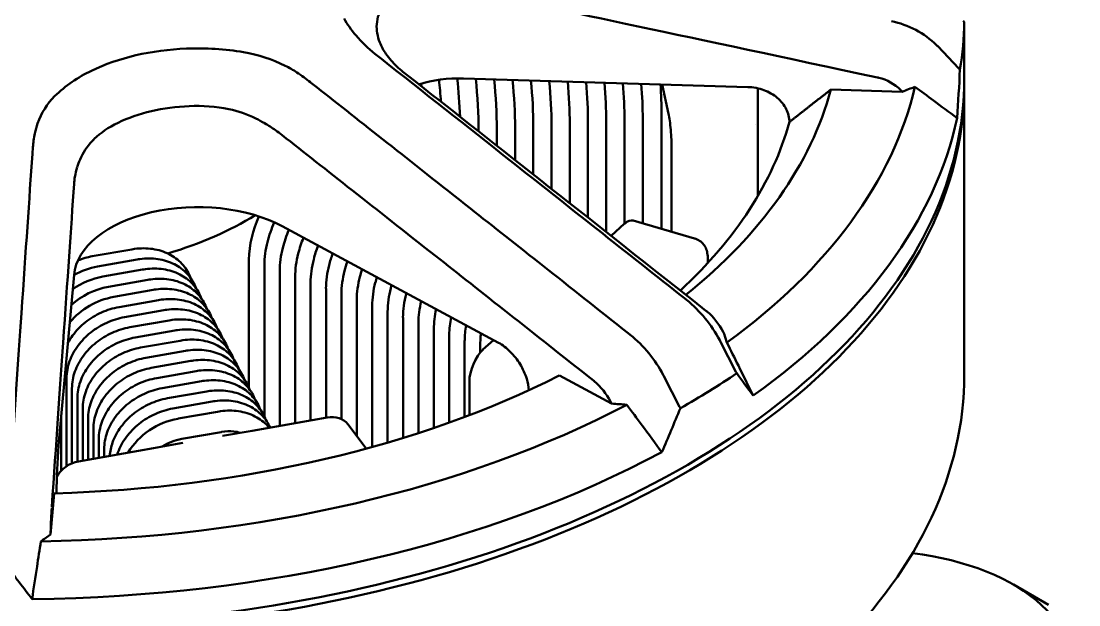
# Model space of a CAD drawing. Header units: millimetres. Extents: x 145 to 303, y 101 to 203.
# Drawn here: x 289.21 to 302.02, y 145.14 to 152.21 of the extents above; entities that cross this region are included whole.
import ezdxf

# ---------------------------------------------------------------- set-up
doc = ezdxf.new("R2010")
doc.units = ezdxf.units.MM
doc.header["$LTSCALE"] = 0.75
doc.layers.add('Visible', color=7, linetype='Continuous', lineweight=50)

msp = doc.modelspace()

# ---------------------------------------------------------------- linework, layer by layer
at = {"layer": 'Visible', "extrusion": (-1e-16, 0.816497, 0.57735)}
for p, q in [((300.624, 152.211), (300.636, 152.198)), ((293.52, 152.169), (293.52, 152.171)), ((300.637, 152.122), (300.637, 151.521)), ((293.499, 151.812), (293.578, 151.749)), ((300.571, 151.634), (300.315, 151.903)), ((300.584, 151.621), (300.571, 151.634)), ((292.798, 151.404), (292.719, 151.466)), ((298.016, 151.409), (294.572, 151.514)), ((296.979, 151.441), (297.055, 151.085)), ((300.637, 151.44), (300.637, 147.929)), ((299.021, 151.379), (299.885, 151.353)), ((299.866, 151.372), (299.879, 151.359)), ((299.879, 151.359), (299.885, 151.353)), ((298.137, 151.277), (298.137, 150.092)), ((296.97, 151.069), (296.97, 149.692)), ((295.196, 150.919), (295.196, 150.525)), ((295.417, 150.935), (295.417, 150.351)), ((295.638, 150.95), (295.638, 150.177)), ((295.858, 150.966), (295.858, 150.003)), ((296.079, 150.982), (296.079, 149.828)), ((296.3, 150.997), (296.3, 149.654)), ((296.521, 149.753), (296.521, 151.013)), ((296.742, 151.029), (296.742, 149.759)), ((298.109, 150.96), (298.109, 150.961)), ((294.754, 150.888), (294.754, 150.873)), ((294.975, 150.699), (294.975, 150.903)), ((289.356, 150.682), (289.35, 150.6)), ((297.091, 150.667), (297.091, 149.657)), ((297.371, 149.576), (296.625, 149.792)), ((294.996, 148.312), (292.376, 149.723)), ((296.523, 149.755), (296.358, 149.608)), ((290.553, 149.444), (290.074, 149.36)), ((290.618, 149.321), (290.139, 149.237)), ((291.973, 149.319), (291.973, 147.767)), ((292.159, 149.249), (292.159, 147.418)), ((297.53, 149.341), (297.53, 149.279)), ((289.855, 149.135), (289.667, 147.069)), ((290.683, 149.198), (290.204, 149.114)), ((292.346, 149.179), (292.346, 147.307)), ((290.748, 149.075), (290.27, 148.991)), ((292.533, 149.109), (292.533, 147.34)), ((292.719, 149.039), (292.719, 147.373)), ((290.813, 148.953), (290.335, 148.868)), ((292.906, 148.969), (292.906, 147.406)), ((293.092, 148.899), (293.092, 147.389)), ((290.878, 148.83), (290.4, 148.745)), ((293.279, 148.829), (293.279, 147.182)), ((293.466, 148.759), (293.466, 147.052)), ((297.248, 148.851), (297.273, 148.832)), ((290.943, 148.707), (290.465, 148.623)), ((293.652, 148.689), (293.652, 147.105)), ((293.839, 148.619), (293.839, 147.161)), ((291.008, 148.584), (290.53, 148.5)), ((294.026, 148.549), (294.026, 147.22)), ((294.212, 148.479), (294.212, 147.282)), ((291.073, 148.461), (290.595, 148.377)), ((294.399, 148.409), (294.399, 147.347)), ((296.591, 148.409), (296.566, 148.429)), ((297.725, 148.428), (297.715, 148.446)), ((297.729, 148.42), (297.725, 148.428)), ((291.138, 148.338), (290.66, 148.254)), ((294.585, 148.339), (294.585, 147.415)), ((294.772, 148.27), (294.772, 148.193)), ((294.936, 148.344), (294.807, 148.23)), ((297.684, 148.324), (297.871, 147.962)), ((291.203, 148.216), (290.725, 148.131)), ((291.268, 148.093), (290.79, 148.008)), ((291.333, 147.97), (290.855, 147.885)), ((289.764, 147.884), (289.764, 146.819)), ((291.398, 147.847), (290.92, 147.763)), ((294.643, 147.839), (294.643, 147.437)), ((295.732, 147.916), (296.365, 147.576)), ((296.969, 147.961), (296.969, 147.961)), ((297.189, 147.539), (297.001, 147.901)), ((297.871, 147.962), (297.881, 147.944)), ((289.829, 147.761), (289.829, 146.853)), ((291.463, 147.724), (290.985, 147.64)), ((295.352, 147.781), (295.352, 147.781)), ((289.894, 147.638), (289.894, 146.874)), ((291.528, 147.601), (291.05, 147.517)), ((296.351, 147.602), (296.361, 147.583)), ((296.361, 147.583), (296.365, 147.576)), ((289.959, 147.515), (289.959, 146.886)), ((291.593, 147.478), (291.115, 147.394)), ((297.198, 147.521), (297.189, 147.539)), ((289.699, 147.415), (289.699, 146.764)), ((290.024, 147.392), (290.024, 146.897)), ((292.918, 147.408), (292.01, 147.248)), ((293.392, 147.031), (293.17, 147.327)), ((290.089, 147.269), (290.089, 146.908)), ((291.637, 147.232), (291.159, 147.148)), ((292.01, 147.248), (291.652, 147.184)), ((290.154, 147.147), (290.154, 146.92)), ((291.173, 147.1), (290.815, 147.037)), ((290.815, 147.037), (289.907, 146.876)), ((290.219, 147.024), (290.219, 146.931)), ((289.569, 145.99), (289.615, 146.489)), ((289.569, 145.99), (289.57, 145.999)), ((289.57, 145.999), (289.57, 146.02)), ((301.232, 145.385), (301.656, 145.14))]:
    msp.add_line(p, q, dxfattribs=at)
at = {"layer": 'Visible'}
for centre, radius, start, end in [((293.925, 152.147), 0.405, 143.5401, 176.524), ((299.537, 151.134), 1.094, 45.6561, 78.563), ((294.22, 152.213), 0.713, 201.6676, 214.3759), ((291.635, 150.135), 1.718, 63.0946, 80.874), ((290.754, 150.132), 1.627, 115.0432, 134.2166), ((291.701, 150.284), 1.556, 56.7996, 62.7852), ((299.478, 150.989), 0.546, 44.6398, 77.0629), ((291.341, 149.265), 1.915, 78.2939, 92.7293), ((291.445, 149.791), 1.38, 63.752, 78.0794), ((290.377, 150.632), 1.021, 160.7537, 167.8967), ((293.32, 149.284), 1.348, 155.5113, 178.5073), ((293.338, 149.235), 1.179, 165.3962, 179.3253), ((293.524, 149.165), 1.179, 165.3962, 179.3253), ((293.711, 149.095), 1.179, 165.3962, 179.3253), ((293.898, 149.025), 1.179, 165.3962, 179.3253), ((294.084, 148.955), 1.179, 165.3962, 179.3253), ((290.301, 148.339), 0.912, 100.2192, 119.3158), ((294.271, 148.885), 1.179, 165.3962, 179.3253), ((290.432, 148.091), 0.914, 100.2378, 131.8566), ((290.367, 148.214), 0.915, 100.241, 125.2695), ((294.457, 148.815), 1.179, 165.3962, 179.3253), ((294.644, 148.745), 1.179, 165.3962, 179.3253), ((290.495, 147.974), 0.908, 100.151, 139.6277), ((294.831, 148.675), 1.179, 165.3962, 179.3253), ((295.017, 148.605), 1.179, 165.3962, 179.3253), ((295.189, 148.537), 1.164, 166.0945, 179.3863), ((296.294, 147.62), 1.558, 27.6441, 51.0742), ((295.35, 148.469), 1.138, 167.3029, 179.4879), ((295.513, 148.401), 1.114, 168.5637, 179.5744), ((297.008, 148.086), 0.793, 27.0304, 49.8119), ((295.671, 148.333), 1.085, 169.8591, 179.6713), ((295.832, 148.265), 1.06, 171.2361, 179.743), ((295.612, 147.201), 1.555, 27.5357, 51.0079), ((295.644, 147.241), 0.793, 27.0304, 49.8119), ((291.269, 146.513), 0.894, 99.9202, 148.3164), ((298.531, 146.393), 8.889, 175.6387, 179.3741), ((291.277, 146.496), 0.663, 100.3085, 122.3661)]:
    msp.add_arc(centre, radius, start, end, dxfattribs=at)
at = {"layer": 'Visible', "extrusion": (0, 1e-16, -1)}
for centre, radius, start, end in [((-294.45, 153.026), 1.542, 308.0757, 319.9292), ((-294.399, 152.337), 0.93, 313.1907, 325.562)]:
    msp.add_arc(centre, radius, start, end, dxfattribs=at)
at = {"layer": 'Visible', "extrusion": (0, -1e-16, -1)}
msp.add_arc((-294.506, 152.446), 1.082, 308.1167, 313.3708, dxfattribs=at)
at = {"layer": 'Visible', "extrusion": (1e-16, -2e-16, -1)}
msp.add_arc((-262.067, 153.555), 38.566, 182.8754, 183.7485, dxfattribs=at)
at = {"layer": 'Visible', "extrusion": (-1e-16, 0, -1)}
msp.add_arc((-291.63, 151.047), 5.341, 175.7583, 179.7588, dxfattribs=at)
at = {"layer": 'Visible', "extrusion": (1e-16, -1e-16, -1)}
msp.add_arc((-332.584, 173.254), 42.953, 323.4479, 323.8953, dxfattribs=at)
at = {"layer": 'Visible', "extrusion": (2e-16, 0, -1)}
msp.add_arc((-268.195, 159.446), 31.359, 202.3516, 203.4073, dxfattribs=at)
at = {"layer": 'Visible', "extrusion": (0, 2e-16, -1)}
msp.add_arc((-312.275, 163.028), 29.038, 322.1493, 323.1604, dxfattribs=at)
at = {"layer": 'Visible'}
for centre, major_axis, ratio, start_param, end_param in [((289.137, 152.256), (11.5, 0), 0.57735, -0.095908, -0.008811), ((291.353, 150.723), (2, 0), 0.57735, 1.639312, 2.270226), ((291.376, 151.008), (-1.736, 0.016), 0.500853, 4.406154, 4.809508), ((291.299, 150.558), (-2.029, 0.419), 0.698855, 4.090401, 4.197668), ((289.137, 151.44), (11.5, 0), 0.57735, 3.135444, 6.289334), ((294.519, 150.937), (-1, 0), 0.57735, 4.660029, 5.221896), ((294.892, 151.294), (-0.048, 0.68), 0.099506, 4.093378, 5.016649), ((296.438, 151.404), (-0.048, 0.68), 0.099506, 4.093378, 4.78125), ((289.137, 152.256), (10, 0), 0.57735, -0.621815, -0.152527), ((289.137, 151.848), (11.5, 0), 0.57735, -0.67991, -0.122941), ((291.425, 150.587), (-2.072, 0.035), 0.742752, -0.145769, -0.038503), ((291.353, 149.09), (1.5, 0), 0.57735, 0.820305, 3.089233), ((292.532, 149.587), (0.239, 0.639), 0.444696, 1.447562, 1.820004), ((296.523, 149.51), (0.107, 0.281), 0.44515, 0.035866, 0.705067), ((292.718, 149.517), (0.239, 0.639), 0.444696, 1.481739, 1.820004), ((293.091, 149.377), (0.239, 0.639), 0.444696, 1.561102, 1.820004), ((293.278, 149.307), (0.239, 0.639), 0.444696, 1.600872, 1.820004), ((293.465, 149.237), (0.239, 0.639), 0.444696, 1.640786, 1.820004), ((293.651, 149.167), (0.239, 0.639), 0.444696, 1.680911, 1.820004), ((294.024, 149.027), (0.239, 0.639), 0.444696, 1.762071, 1.820004), ((294.211, 148.957), (0.239, 0.639), 0.444696, 1.80326, 1.820004), ((297.501, 148.643), (-0.137, 0.12), 0.272466, -1.47656, -1.38942), ((294.807, 147.985), (0.107, 0.281), 0.44515, 0.705067, 2.275863), ((289.137, 152.256), (10, 0), 0.57735, -1.522989, -0.850659), ((289.137, 152.256), (11.5, 0), 0.57735, -0.79404, -0.706943), ((292.918, 147.163), (0.268, 0.139), 0.777363, 0.128208, 1.187615), ((289.137, 151.848), (-11.5, 0), 0.57735, 1.589018, 2.32052), ((289.907, 146.631), (0.268, 0.139), 0.777363, 1.187615, 2.30834)]:
    msp.add_ellipse(centre, major_axis=major_axis, ratio=ratio, start_param=start_param, end_param=end_param, dxfattribs=at)
at = {"layer": 'Visible', "extrusion": (0, 2e-16, -1)}
for centre, major_axis, ratio, start_param, end_param in [((289.137, 151.521), (11.5, 0), 0.57735, 0, 3.141593), ((294.45, 151.263), (-0.048, 0.68), 0.099506, 1.199135, 1.897194), ((295.334, 151.325), (-0.048, 0.68), 0.099506, 1.335027, 2.189807), ((295.996, 151.372), (-0.048, 0.68), 0.099506, 1.4357, 2.189807), ((289.137, 152.256), (11, 0), 0.57735, 0.133351, 0.6695), ((291.426, 150.197), (1.573, 0.04), 0.739864, 3.211548, 3.282056), ((289.137, 151.44), (4, 0), 0.57735, 0.755279, 1.08899), ((289.137, 152.256), (11, 0), 0.57735, 0.831483, 1.542165)]:
    msp.add_ellipse(centre, major_axis=major_axis, ratio=ratio, start_param=start_param, end_param=end_param, dxfattribs=at)
at = {"layer": 'Visible', "extrusion": (1e-16, 2e-16, -1)}
for centre, major_axis, ratio, start_param, end_param in [((294.009, 151.232), (-0.048, 0.68), 0.099506, 1.252019, 1.299768), ((294.229, 151.247), (-0.048, 0.68), 0.099506, 1.201795, 1.601192), ((295.554, 151.341), (-0.048, 0.68), 0.099506, 1.368814, 2.189807), ((289.137, 151.848), (9.5, 0), 0.57735, 0.157818, 0.557548), ((293.838, 149.097), (0.239, 0.639), 0.444696, 4.463181, 4.561871)]:
    msp.add_ellipse(centre, major_axis=major_axis, ratio=ratio, start_param=start_param, end_param=end_param, dxfattribs=at)
at = {"layer": 'Visible', "extrusion": (2e-16, 5e-16, -1)}
msp.add_ellipse((294.671, 151.278), major_axis=(-0.048, 0.68), ratio=0.099506, start_param=1.231732, end_param=2.189807, dxfattribs=at)
at = {"layer": 'Visible', "extrusion": (-2e-16, 3e-16, -1)}
msp.add_ellipse((295.113, 151.31), major_axis=(-0.048, 0.68), ratio=0.099506, start_param=1.30095, end_param=2.189807, dxfattribs=at)
at = {"layer": 'Visible', "extrusion": (0, 1e-16, -1)}
for centre, major_axis, ratio, start_param, end_param in [((295.775, 151.357), (-0.048, 0.68), 0.099506, 1.402358, 2.189807), ((291.301, 150.127), (-1.533, 0.3), 0.707492, 1.942418, 2.02415), ((291.414, 150.153), (-1.561, 0.06), 0.743846, 0.198711, 0.280443), ((291.422, 150.159), (-1.569, 0.044), 0.742904, 0.100912, 0.206398), ((299.535, 144.405), (2.4, 0), 0.57735, -1.372355, 0.260476)]:
    msp.add_ellipse(centre, major_axis=major_axis, ratio=ratio, start_param=start_param, end_param=end_param, dxfattribs=at)
at = {"layer": 'Visible', "extrusion": (-1e-16, 3e-16, -1)}
msp.add_ellipse((296.217, 151.388), major_axis=(-0.048, 0.68), ratio=0.099506, start_param=1.468879, end_param=2.189807, dxfattribs=at)
at = {"layer": 'Visible', "extrusion": (-1e-16, 1e-16, -1)}
msp.add_ellipse((296.659, 151.419), major_axis=(-0.048, 0.68), ratio=0.099506, start_param=1.534906, end_param=2.189807, dxfattribs=at)
at = {"layer": 'Visible', "extrusion": (1e-16, 1e-16, -1)}
for centre, major_axis, ratio, start_param, end_param in [((299.574, 151.463), (-0.192, 0.042), 0.319138, 1.553037, 1.640177), ((289.137, 147.929), (11.5, 0), 0.57735, 0, 3.141593)]:
    msp.add_ellipse(centre, major_axis=major_axis, ratio=ratio, start_param=start_param, end_param=end_param, dxfattribs=at)
at = {"layer": 'Visible', "extrusion": (2e-16, 0, -1)}
msp.add_ellipse((291.353, 150.314), major_axis=(-1.5, 0), ratio=0.57735, start_param=0.871367, end_param=1.502281, dxfattribs=at)
at = {"layer": 'Visible', "extrusion": (-3e-16, 1e-16, -1)}
msp.add_ellipse((297.055, 150.84), major_axis=(-0.021, 0.3), ratio=0.099706, start_param=0.622008, end_param=2.192805, dxfattribs=at)
at = {"layer": 'Visible', "extrusion": (0, 3e-16, -1)}
msp.add_ellipse((291.298, 150.13), major_axis=(-1.539, 0.308), ratio=0.70299, start_param=2.021077, end_param=2.126563, dxfattribs=at)
at = {"layer": 'Visible', "extrusion": (1e-16, 5e-16, -1)}
msp.add_ellipse((291.304, 150.169), major_axis=(-1.534, 0.348), ratio=0.680695, start_param=2.10871, end_param=2.179218, dxfattribs=at)
at = {"layer": 'Visible', "extrusion": (2e-16, 2e-16, -1)}
msp.add_ellipse((292.905, 149.447), major_axis=(0.239, 0.639), ratio=0.444696, start_param=4.463181, end_param=4.761774, dxfattribs=at)
at = {"layer": 'Visible', "extrusion": (-2e-16, 2e-16, -1)}
msp.add_ellipse((296.137, 147.799), major_axis=(-0.137, 0.12), ratio=0.272466, start_param=1.38942, end_param=1.47656, dxfattribs=at)
at = {"layer": 'Visible', "extrusion": (4.5e-15, 0, -1)}
msp.add_ellipse((289.605, 145.814), major_axis=(0.013, 0.742), ratio=0.053704, start_param=-1.290492, end_param=-0.832225, dxfattribs=at)
at = {"layer": 'Visible'}
for points in [[(294.572, 152.593), (295.801, 152.332), (297.31, 152.011), (299.584, 151.525)], [(293.124, 152.238), (293.162, 152.172), (293.211, 152.103), (293.27, 152.033)], [(293.558, 151.95), (293.528, 152.025), (293.516, 152.098), (293.52, 152.169)], [(297.508, 148.701), (295.843, 150.015), (294.738, 150.886), (293.837, 151.594)], [(289.619, 151.298), (289.527, 151.205), (289.458, 151.095), (289.413, 150.968)], [(289.927, 150.532), (289.962, 150.613), (290.009, 150.687), (290.073, 150.754)], [(290.074, 149.36), (290.016, 149.349), (289.958, 149.333), (289.902, 149.311)], [(289.406, 145.604), (289.421, 145.705), (289.436, 145.806), (289.452, 145.908)]]:
    msp.add_open_spline(points, degree=3, dxfattribs=at)
at = {"layer": 'Visible', "extrusion": (1.67037e-09, -1.1315e-12, -1)}
msp.add_open_spline([(300.636, 152.198), (300.637, 152.172), (300.637, 152.147), (300.637, 152.122)], degree=3, dxfattribs=at)
at = {"layer": 'Visible', "extrusion": (8.25056e-09, 8.06698e-09, -1)}
msp.add_open_spline([(300.315, 151.903), (300.311, 151.908), (300.306, 151.912), (300.302, 151.917)], degree=3, dxfattribs=at)
at = {"layer": 'Visible'}
for points, knots in [([(293.578, 151.749), (294.081, 151.353), (294.626, 150.922), (295.818, 149.981), (296.564, 149.392), (297.248, 148.851)], [0, 0, 0, 0, 0.2113018, 0.2113018, 0.5033978, 0.5033978, 0.5033978, 0.5033978]), ([(296.566, 148.429), (295.827, 149.013), (294.373, 150.161), (293.321, 150.991), (292.798, 151.404)], [0.2160154, 0.2160154, 0.2160154, 0.2160154, 0.4651806, 0.7974009, 0.7974009, 0.7974009, 0.7974009]), ([(298.519, 150.986), (298.519, 151.036), (298.504, 151.096), (298.457, 151.19), (298.416, 151.242), (298.328, 151.316), (298.266, 151.351), (298.152, 151.394), (298.079, 151.408), (298.016, 151.409)], [-0.29711815, -0.29711815, -0.29711815, -0.29711815, -0.27864017, -0.27864017, -0.26010943, -0.26010943, -0.24151094, -0.24151094, -0.22284965, -0.22284965, -0.22284965, -0.22284965]), ([(290.073, 150.754), (290.081, 150.763), (290.09, 150.772), (290.175, 150.855), (290.271, 150.921), (290.387, 150.977)], [0.28960554, 0.28960554, 0.28960554, 0.28960554, 0.29376759, 0.29376759, 0.32827462, 0.32827462, 0.32827462, 0.32827462]), ([(292.376, 150.826), (292.899, 150.415), (293.95, 149.587), (295.404, 148.441), (296.144, 147.857)], [-0.7974009, -0.7974009, -0.7974009, -0.7974009, -0.4651806, -0.2160154, -0.2160154, -0.2160154, -0.2160154]), ([(291.265, 149.098), (291.264, 149.102), (291.262, 149.107), (291.237, 149.17), (291.203, 149.224), (291.116, 149.317), (291.063, 149.356), (290.944, 149.417), (290.876, 149.438), (290.734, 149.459), (290.661, 149.459), (290.576, 149.448), (290.564, 149.446), (290.553, 149.444)], [4.996911, 4.996911, 4.996911, 4.996911, 5.018188, 5.018188, 5.310702, 5.310702, 5.606835, 5.606835, 5.919289, 5.919289, 6.233448, 6.233448, 6.283185, 6.283185, 6.283185, 6.283185]), ([(291.33, 148.975), (291.329, 148.979), (291.327, 148.984), (291.302, 149.047), (291.268, 149.101), (291.181, 149.195), (291.128, 149.234), (291.009, 149.294), (290.941, 149.315), (290.8, 149.336), (290.726, 149.336), (290.641, 149.325), (290.629, 149.323), (290.618, 149.321)], [4.996911, 4.996911, 4.996911, 4.996911, 5.018188, 5.018188, 5.310702, 5.310702, 5.606835, 5.606835, 5.919289, 5.919289, 6.233448, 6.233448, 6.283185, 6.283185, 6.283185, 6.283185]), ([(291.395, 148.852), (291.394, 148.857), (291.392, 148.861), (291.367, 148.924), (291.333, 148.978), (291.246, 149.072), (291.193, 149.111), (291.074, 149.172), (291.006, 149.193), (290.865, 149.214), (290.791, 149.214), (290.706, 149.202), (290.694, 149.2), (290.683, 149.198)], [4.996911, 4.996911, 4.996911, 4.996911, 5.018188, 5.018188, 5.310702, 5.310702, 5.606835, 5.606835, 5.919289, 5.919289, 6.233448, 6.233448, 6.283185, 6.283185, 6.283185, 6.283185]), ([(291.46, 148.729), (291.459, 148.734), (291.457, 148.738), (291.432, 148.801), (291.398, 148.855), (291.311, 148.949), (291.258, 148.988), (291.139, 149.049), (291.071, 149.07), (290.93, 149.091), (290.856, 149.091), (290.771, 149.079), (290.759, 149.078), (290.748, 149.075)], [4.996911, 4.996911, 4.996911, 4.996911, 5.018188, 5.018188, 5.310702, 5.310702, 5.606835, 5.606835, 5.919289, 5.919289, 6.233448, 6.233448, 6.283185, 6.283185, 6.283185, 6.283185]), ([(291.526, 148.607), (291.524, 148.611), (291.522, 148.615), (291.497, 148.678), (291.463, 148.732), (291.376, 148.826), (291.324, 148.865), (291.204, 148.926), (291.136, 148.947), (290.995, 148.968), (290.921, 148.968), (290.836, 148.957), (290.824, 148.955), (290.813, 148.953)], [4.996911, 4.996911, 4.996911, 4.996911, 5.018188, 5.018188, 5.310702, 5.310702, 5.606835, 5.606835, 5.919289, 5.919289, 6.233448, 6.233448, 6.283185, 6.283185, 6.283185, 6.283185]), ([(290.4, 148.745), (290.326, 148.732), (290.254, 148.71), (290.116, 148.647), (290.051, 148.607), (289.933, 148.514), (289.881, 148.46), (289.816, 148.372), (289.797, 148.342), (289.78, 148.311)], [6.283185, 6.283185, 6.283185, 6.283185, 6.597345, 6.597345, 6.911504, 6.911504, 7.225663, 7.225663, 7.379091, 7.379091, 7.379091, 7.379091]), ([(291.591, 148.484), (291.589, 148.488), (291.587, 148.492), (291.562, 148.555), (291.528, 148.61), (291.441, 148.703), (291.389, 148.742), (291.269, 148.803), (291.201, 148.824), (291.06, 148.845), (290.986, 148.845), (290.901, 148.834), (290.889, 148.832), (290.878, 148.83)], [4.996911, 4.996911, 4.996911, 4.996911, 5.018188, 5.018188, 5.310702, 5.310702, 5.606835, 5.606835, 5.919289, 5.919289, 6.233448, 6.233448, 6.283185, 6.283185, 6.283185, 6.283185]), ([(290.465, 148.623), (290.391, 148.61), (290.319, 148.587), (290.181, 148.524), (290.116, 148.485), (289.998, 148.391), (289.946, 148.337), (289.859, 148.219), (289.824, 148.155), (289.776, 148.022), (289.764, 147.952), (289.764, 147.884)], [0, 0, 0, 0, 0.314159, 0.314159, 0.628319, 0.628319, 0.942478, 0.942478, 1.256637, 1.256637, 1.570796, 1.570796, 1.570796, 1.570796]), ([(291.656, 148.361), (291.654, 148.365), (291.652, 148.369), (291.627, 148.433), (291.593, 148.487), (291.506, 148.58), (291.454, 148.619), (291.334, 148.68), (291.266, 148.701), (291.125, 148.722), (291.051, 148.722), (290.966, 148.711), (290.954, 148.709), (290.943, 148.707)], [4.996911, 4.996911, 4.996911, 4.996911, 5.018188, 5.018188, 5.310702, 5.310702, 5.606835, 5.606835, 5.919289, 5.919289, 6.233448, 6.233448, 6.283185, 6.283185, 6.283185, 6.283185]), ([(290.53, 148.5), (290.456, 148.487), (290.384, 148.464), (290.246, 148.402), (290.181, 148.362), (290.063, 148.268), (290.011, 148.214), (289.924, 148.096), (289.889, 148.032), (289.841, 147.899), (289.829, 147.83), (289.829, 147.761)], [6.283185, 6.283185, 6.283185, 6.283185, 6.597345, 6.597345, 6.911504, 6.911504, 7.225663, 7.225663, 7.539822, 7.539822, 7.853982, 7.853982, 7.853982, 7.853982]), ([(291.721, 148.238), (291.719, 148.242), (291.717, 148.247), (291.693, 148.31), (291.658, 148.364), (291.571, 148.457), (291.519, 148.496), (291.399, 148.557), (291.331, 148.578), (291.19, 148.599), (291.116, 148.599), (291.031, 148.588), (291.019, 148.586), (291.008, 148.584)], [4.996911, 4.996911, 4.996911, 4.996911, 5.018188, 5.018188, 5.310702, 5.310702, 5.606835, 5.606835, 5.919289, 5.919289, 6.233448, 6.233448, 6.283185, 6.283185, 6.283185, 6.283185]), ([(291.786, 148.115), (291.784, 148.119), (291.783, 148.124), (291.758, 148.187), (291.723, 148.241), (291.636, 148.335), (291.584, 148.374), (291.464, 148.435), (291.396, 148.455), (291.255, 148.476), (291.181, 148.477), (291.096, 148.465), (291.085, 148.463), (291.073, 148.461)], [4.996911, 4.996911, 4.996911, 4.996911, 5.018188, 5.018188, 5.310702, 5.310702, 5.606835, 5.606835, 5.919289, 5.919289, 6.233448, 6.233448, 6.283185, 6.283185, 6.283185, 6.283185]), ([(290.595, 148.377), (290.522, 148.364), (290.449, 148.341), (290.311, 148.279), (290.246, 148.239), (290.128, 148.145), (290.076, 148.091), (289.989, 147.973), (289.954, 147.909), (289.907, 147.776), (289.894, 147.707), (289.894, 147.638)], [6.283185, 6.283185, 6.283185, 6.283185, 6.597345, 6.597345, 6.911504, 6.911504, 7.225663, 7.225663, 7.539822, 7.539822, 7.853982, 7.853982, 7.853982, 7.853982]), ([(291.851, 147.992), (291.849, 147.997), (291.848, 148.001), (291.823, 148.064), (291.788, 148.118), (291.701, 148.212), (291.649, 148.251), (291.529, 148.312), (291.461, 148.333), (291.32, 148.354), (291.246, 148.354), (291.161, 148.342), (291.15, 148.34), (291.138, 148.338)], [4.996911, 4.996911, 4.996911, 4.996911, 5.018188, 5.018188, 5.310702, 5.310702, 5.606835, 5.606835, 5.919289, 5.919289, 6.233448, 6.233448, 6.283185, 6.283185, 6.283185, 6.283185]), ([(290.66, 148.254), (290.587, 148.241), (290.514, 148.218), (290.376, 148.156), (290.311, 148.116), (290.194, 148.022), (290.141, 147.968), (290.054, 147.851), (290.019, 147.787), (289.972, 147.653), (289.959, 147.584), (289.959, 147.515)], [6.283185, 6.283185, 6.283185, 6.283185, 6.597345, 6.597345, 6.911504, 6.911504, 7.225663, 7.225663, 7.539822, 7.539822, 7.853982, 7.853982, 7.853982, 7.853982]), ([(291.916, 147.869), (291.914, 147.874), (291.913, 147.878), (291.888, 147.941), (291.853, 147.995), (291.766, 148.089), (291.714, 148.128), (291.594, 148.189), (291.526, 148.21), (291.385, 148.231), (291.311, 148.231), (291.226, 148.219), (291.215, 148.218), (291.203, 148.216)], [4.996911, 4.996911, 4.996911, 4.996911, 5.018188, 5.018188, 5.310702, 5.310702, 5.606835, 5.606835, 5.919289, 5.919289, 6.233448, 6.233448, 6.283185, 6.283185, 6.283185, 6.283185]), ([(290.725, 148.131), (290.652, 148.118), (290.579, 148.096), (290.441, 148.033), (290.376, 147.993), (290.259, 147.899), (290.206, 147.846), (290.119, 147.728), (290.084, 147.664), (290.037, 147.53), (290.024, 147.461), (290.024, 147.392)], [6.283185, 6.283185, 6.283185, 6.283185, 6.597345, 6.597345, 6.911504, 6.911504, 7.225663, 7.225663, 7.539822, 7.539822, 7.853982, 7.853982, 7.853982, 7.853982]), ([(291.981, 147.747), (291.979, 147.751), (291.978, 147.755), (291.953, 147.818), (291.918, 147.873), (291.832, 147.966), (291.779, 148.005), (291.659, 148.066), (291.591, 148.087), (291.45, 148.108), (291.376, 148.108), (291.291, 148.097), (291.28, 148.095), (291.268, 148.093)], [4.996911, 4.996911, 4.996911, 4.996911, 5.018188, 5.018188, 5.310702, 5.310702, 5.606835, 5.606835, 5.919289, 5.919289, 6.233448, 6.233448, 6.283185, 6.283185, 6.283185, 6.283185]), ([(290.79, 148.008), (290.717, 147.995), (290.644, 147.973), (290.506, 147.91), (290.441, 147.87), (290.324, 147.777), (290.271, 147.723), (290.184, 147.605), (290.149, 147.541), (290.102, 147.408), (290.089, 147.338), (290.089, 147.269)], [6.283185, 6.283185, 6.283185, 6.283185, 6.597345, 6.597345, 6.911504, 6.911504, 7.225663, 7.225663, 7.539822, 7.539822, 7.853982, 7.853982, 7.853982, 7.853982]), ([(292.046, 147.624), (292.044, 147.628), (292.043, 147.632), (292.018, 147.695), (291.983, 147.75), (291.897, 147.843), (291.844, 147.882), (291.724, 147.943), (291.656, 147.964), (291.515, 147.985), (291.441, 147.985), (291.356, 147.974), (291.345, 147.972), (291.333, 147.97)], [4.996911, 4.996911, 4.996911, 4.996911, 5.018188, 5.018188, 5.310702, 5.310702, 5.606835, 5.606835, 5.919289, 5.919289, 6.233448, 6.233448, 6.283185, 6.283185, 6.283185, 6.283185]), ([(290.855, 147.885), (290.782, 147.873), (290.709, 147.85), (290.571, 147.787), (290.506, 147.748), (290.389, 147.654), (290.336, 147.6), (290.249, 147.482), (290.214, 147.418), (290.167, 147.285), (290.154, 147.215), (290.154, 147.147)], [6.283185, 6.283185, 6.283185, 6.283185, 6.597345, 6.597345, 6.911504, 6.911504, 7.225663, 7.225663, 7.539822, 7.539822, 7.853982, 7.853982, 7.853982, 7.853982]), ([(292.111, 147.501), (292.109, 147.505), (292.108, 147.51), (292.083, 147.573), (292.049, 147.627), (291.962, 147.72), (291.909, 147.759), (291.789, 147.82), (291.722, 147.841), (291.58, 147.862), (291.506, 147.862), (291.421, 147.851), (291.41, 147.849), (291.398, 147.847)], [4.996911, 4.996911, 4.996911, 4.996911, 5.018188, 5.018188, 5.310702, 5.310702, 5.606835, 5.606835, 5.919289, 5.919289, 6.233448, 6.233448, 6.283185, 6.283185, 6.283185, 6.283185]), ([(290.92, 147.763), (290.847, 147.75), (290.774, 147.727), (290.637, 147.665), (290.571, 147.625), (290.454, 147.531), (290.401, 147.477), (290.314, 147.359), (290.279, 147.295), (290.232, 147.162), (290.219, 147.092), (290.219, 147.024)], [6.283185, 6.283185, 6.283185, 6.283185, 6.597345, 6.597345, 6.911504, 6.911504, 7.225663, 7.225663, 7.539822, 7.539822, 7.853982, 7.853982, 7.853982, 7.853982]), ([(292.176, 147.378), (292.174, 147.382), (292.173, 147.387), (292.148, 147.45), (292.114, 147.504), (292.027, 147.597), (291.974, 147.637), (291.854, 147.697), (291.787, 147.718), (291.645, 147.739), (291.572, 147.739), (291.486, 147.728), (291.475, 147.726), (291.463, 147.724)], [4.996911, 4.996911, 4.996911, 4.996911, 5.018188, 5.018188, 5.310702, 5.310702, 5.606835, 5.606835, 5.919289, 5.919289, 6.233448, 6.233448, 6.283185, 6.283185, 6.283185, 6.283185]), ([(290.985, 147.64), (290.912, 147.627), (290.839, 147.604), (290.702, 147.542), (290.636, 147.502), (290.519, 147.408), (290.466, 147.354), (290.379, 147.236), (290.344, 147.172), (290.302, 147.053), (290.29, 146.998), (290.286, 146.943)], [6.283185, 6.283185, 6.283185, 6.283185, 6.597345, 6.597345, 6.911504, 6.911504, 7.225663, 7.225663, 7.539822, 7.539822, 7.789603, 7.789603, 7.789603, 7.789603]), ([(292.229, 147.286), (292.206, 147.338), (292.174, 147.386), (292.092, 147.475), (292.039, 147.514), (291.919, 147.575), (291.852, 147.596), (291.71, 147.617), (291.637, 147.617), (291.552, 147.605), (291.54, 147.603), (291.528, 147.601)], [5.048325, 5.048325, 5.048325, 5.048325, 5.310702, 5.310702, 5.606835, 5.606835, 5.919289, 5.919289, 6.233448, 6.233448, 6.283185, 6.283185, 6.283185, 6.283185]), ([(291.05, 147.517), (290.977, 147.504), (290.904, 147.481), (290.767, 147.419), (290.701, 147.379), (290.584, 147.285), (290.531, 147.231), (290.444, 147.114), (290.409, 147.05), (290.383, 146.975), (290.38, 146.967), (290.378, 146.959)], [6.283185, 6.283185, 6.283185, 6.283185, 6.597345, 6.597345, 6.911504, 6.911504, 7.225663, 7.225663, 7.539822, 7.539822, 7.57641, 7.57641, 7.57641, 7.57641]), ([(292.218, 147.284), (292.213, 147.291), (292.207, 147.298), (292.157, 147.352), (292.104, 147.391), (291.984, 147.452), (291.917, 147.473), (291.775, 147.494), (291.702, 147.494), (291.617, 147.482), (291.605, 147.481), (291.593, 147.478)], [5.26884, 5.26884, 5.26884, 5.26884, 5.310702, 5.310702, 5.606835, 5.606835, 5.919289, 5.919289, 6.233448, 6.233448, 6.283185, 6.283185, 6.283185, 6.283185]), ([(291.869, 147.223), (291.844, 147.23), (291.816, 147.236), (291.742, 147.243), (291.692, 147.242), (291.641, 147.233), (291.639, 147.233), (291.637, 147.232)], [5.7771034, 5.7771034, 5.7771034, 5.7771034, 5.969026, 5.969026, 6.2716482, 6.2716482, 6.2831853, 6.2831853, 6.2831853, 6.2831853])]:
    msp.add_open_spline(points, degree=3, knots=knots, dxfattribs=at)
at = {"layer": 'Visible', "extrusion": (-1.05594e-10, 1.4455e-12, -1)}
msp.add_open_spline([(298.135, 151.394), (298.136, 151.355), (298.137, 151.316), (298.137, 151.277)], degree=3, dxfattribs=at)
at = {"layer": 'Visible', "extrusion": (3.56488e-09, -4.54816e-09, -1)}
msp.add_rational_spline([(298.519, 150.986), (298.763, 151.177), (299.021, 151.379)], [1.00412744875, 1.00435650084, 1.00391810172], degree=2, dxfattribs=at)
at = {"layer": 'Visible', "extrusion": (1.26187e-08, -3.30093e-08, -1)}
msp.add_open_spline([(300.039, 151.412), (300.013, 151.402), (299.988, 151.392), (299.936, 151.373), (299.911, 151.363), (299.885, 151.353)], degree=3, knots=[0.000001, 0.000001, 0.000001, 0.000001, 0.00925, 0.00925, 0.01849901, 0.01849901, 0.01849901, 0.01849901], dxfattribs=at)
at = {"layer": 'Visible', "extrusion": (-2.54102e-09, -3.44028e-09, 1)}
msp.add_open_spline([(300.039, 151.412), (300.113, 151.357), (300.188, 151.302), (300.262, 151.247)], degree=3, dxfattribs=at)
at = {"layer": 'Visible', "extrusion": (-1.47795e-08, -1.9951e-08, 1)}
msp.add_open_spline([(300.262, 151.247), (300.358, 151.176), (300.454, 151.105), (300.55, 151.034)], degree=3, dxfattribs=at)
at = {"layer": 'Visible', "extrusion": (2.25651e-08, -1.55446e-09, 1)}
msp.add_open_spline([(289.35, 150.6), (289.312, 150.056), (289.237, 148.963), (289.133, 147.452), (289.08, 146.683)], degree=3, knots=[0.1184655, 0.1184655, 0.1184655, 0.1184655, 0.4506858, 0.6998511, 0.6998511, 0.6998511, 0.6998511], dxfattribs=at)
at = {"layer": 'Visible', "extrusion": (-6.36765e-09, 4.38805e-10, 1)}
msp.add_open_spline([(289.585, 146.327), (289.638, 147.096), (289.742, 148.606), (289.817, 149.696), (289.855, 150.238)], degree=3, knots=[-0.6998511, -0.6998511, -0.6998511, -0.6998511, -0.4506858, -0.1184655, -0.1184655, -0.1184655, -0.1184655], dxfattribs=at)
at = {"layer": 'Visible', "extrusion": (-1.07661e-08, -4.56804e-08, 1)}
msp.add_open_spline([(297.372, 149.576), (297.372, 149.576), (297.371, 149.576), (297.371, 149.576)], degree=3, dxfattribs=at)
at = {"layer": 'Visible', "extrusion": (6.2962e-12, -6.025e-13, -1)}
msp.add_open_spline([(297.372, 149.576), (297.392, 149.57), (297.413, 149.56), (297.449, 149.536), (297.465, 149.52), (297.493, 149.486), (297.504, 149.466), (297.519, 149.425), (297.524, 149.403), (297.529, 149.368), (297.53, 149.354), (297.53, 149.341)], degree=3, knots=[0, 0, 0, 0, 0.00660894, 0.00660894, 0.013275, 0.013275, 0.02008612, 0.02008612, 0.02708647, 0.02708647, 0.03142291, 0.03142291, 0.03142291, 0.03142291], dxfattribs=at)
at = {"layer": 'Visible', "extrusion": (-5.67585e-08, -1.82031e-08, -1)}
msp.add_open_spline([(297.729, 148.42), (297.734, 148.403), (297.74, 148.385), (297.751, 148.35), (297.757, 148.333), (297.762, 148.315)], degree=3, knots=[0, 0, 0, 0, 0.009249, 0.009249, 0.01849801, 0.01849801, 0.01849801, 0.01849801], dxfattribs=at)
at = {"layer": 'Visible', "extrusion": (-9.0121e-12, -7.6021e-12, -1)}
msp.add_open_spline([(295.363, 147.738), (295.359, 147.782), (295.35, 147.833), (295.319, 147.933), (295.289, 147.999), (295.224, 148.105), (295.179, 148.163), (295.095, 148.247), (295.042, 148.288), (294.996, 148.312)], degree=3, knots=[-0.29333689, -0.29333689, -0.29333689, -0.29333689, -0.27864017, -0.27864017, -0.26010943, -0.26010943, -0.24151094, -0.24151094, -0.22284965, -0.22284965, -0.22284965, -0.22284965], dxfattribs=at)
at = {"layer": 'Visible', "extrusion": (4.28373e-09, 2.2962e-09, -1)}
msp.add_open_spline([(297.674, 148.343), (297.678, 148.337), (297.681, 148.33), (297.684, 148.324)], degree=3, dxfattribs=at)
at = {"layer": 'Visible', "extrusion": (-2.4502e-07, -1.21229e-07, -1)}
msp.add_open_spline([(297.9, 148.036), (297.854, 148.129), (297.808, 148.222), (297.762, 148.315)], degree=3, dxfattribs=at)
at = {"layer": 'Visible', "extrusion": (1.56574e-07, 7.74514e-08, -1)}
msp.add_open_spline([(298.079, 147.674), (298.02, 147.794), (297.96, 147.915), (297.9, 148.036)], degree=3, dxfattribs=at)
at = {"layer": 'Visible', "extrusion": (-4.31194e-11, -4.53443e-11, -1)}
msp.add_open_spline([(297.001, 147.901), (296.998, 147.908), (296.995, 147.914), (296.991, 147.92)], degree=3, dxfattribs=at)
at = {"layer": 'Visible', "extrusion": (1.27324e-08, 1.94013e-07, -1)}
msp.add_open_spline([(296.548, 147.563), (296.518, 147.565), (296.487, 147.567), (296.426, 147.572), (296.395, 147.574), (296.365, 147.576)], degree=3, knots=[0.000001, 0.000001, 0.000001, 0.000001, 0.00925, 0.00925, 0.01849901, 0.01849901, 0.01849901, 0.01849901], dxfattribs=at)
at = {"layer": 'Visible', "extrusion": (1.94092e-08, 1.43615e-08, -1)}
msp.add_open_spline([(296.548, 147.563), (296.61, 147.481), (296.671, 147.397), (296.734, 147.313)], degree=3, dxfattribs=at)
at = {"layer": 'Visible', "extrusion": (-7.1324e-09, -5.27255e-09, -1)}
msp.add_open_spline([(296.734, 147.313), (296.813, 147.206), (296.893, 147.098), (296.973, 146.989)], degree=3, dxfattribs=at)
at = {"layer": 'Visible', "extrusion": (1.64335e-08, -2.34906e-08, -1)}
msp.add_open_spline([(289.569, 145.99), (289.55, 145.977), (289.53, 145.963), (289.491, 145.936), (289.471, 145.922), (289.452, 145.908)], degree=3, knots=[0, 0, 0, 0, 0.009249, 0.009249, 0.01849801, 0.01849801, 0.01849801, 0.01849801], dxfattribs=at)
at = {"layer": 'Visible', "extrusion": (2.08277e-08, -3.13701e-09, 1)}
msp.add_open_spline([(289.346, 145.21), (289.366, 145.34), (289.386, 145.472), (289.406, 145.604)], degree=3, dxfattribs=at)

doc.saveas('drawing.dxf')
